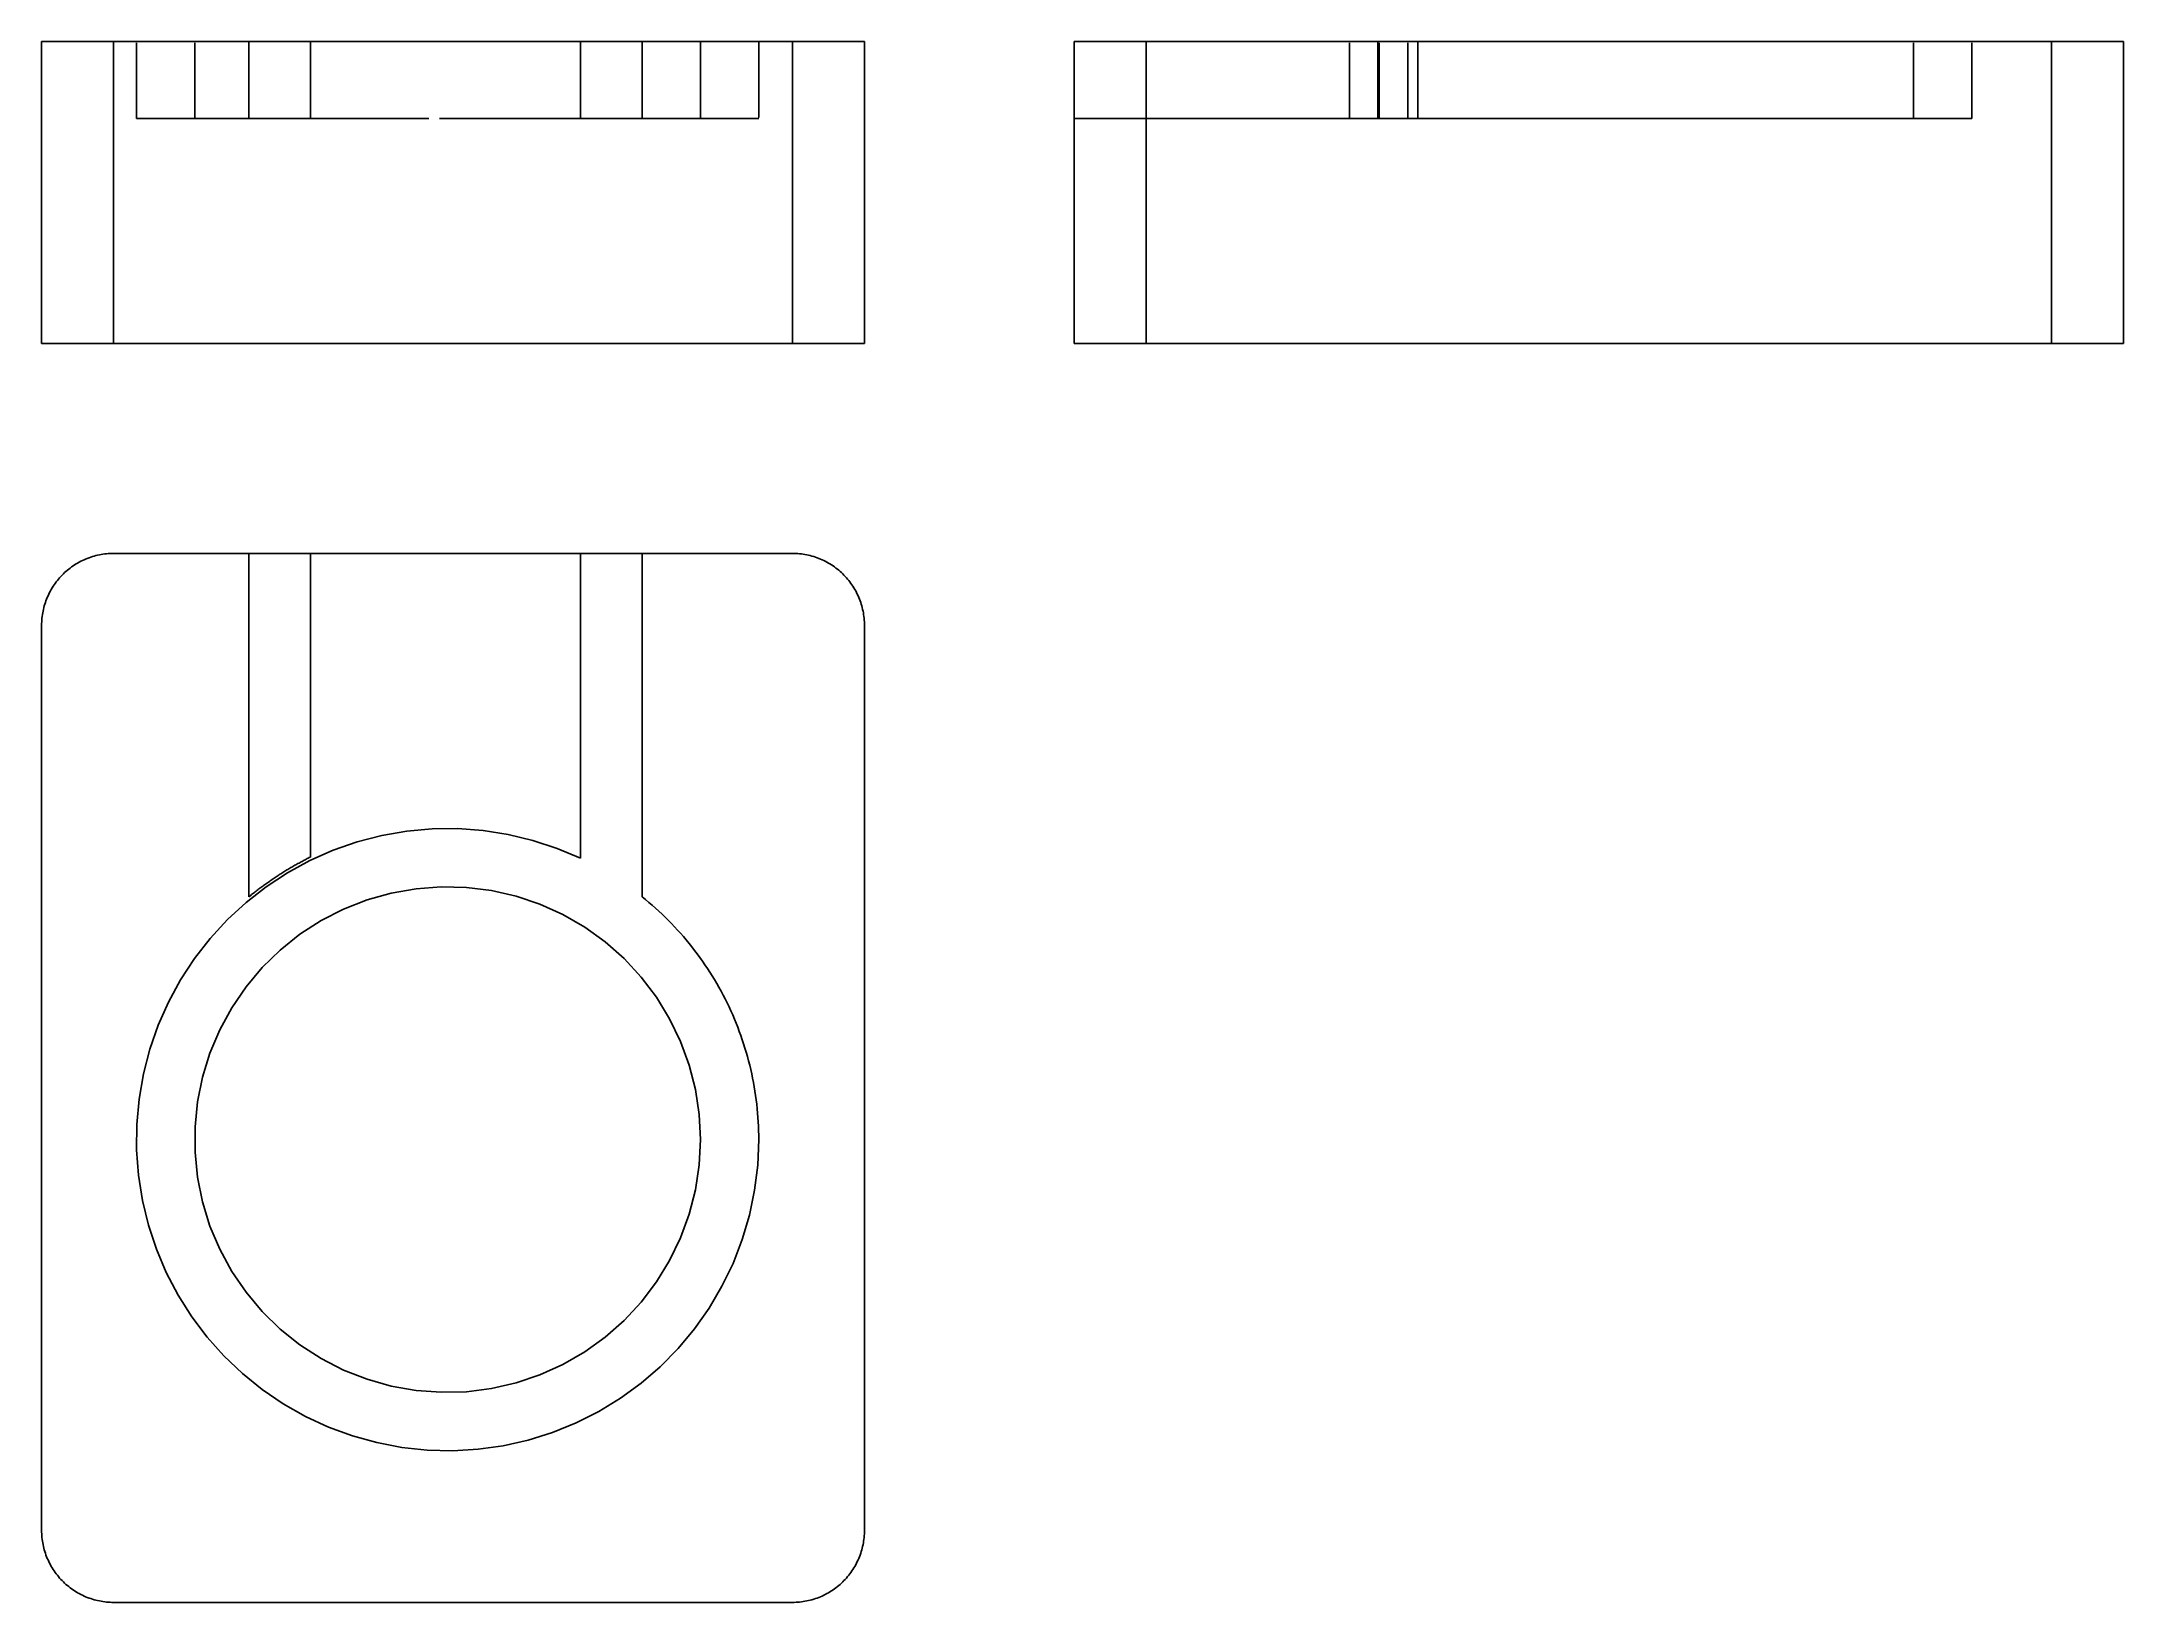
# Model space of a CAD drawing. Extents: x 0 to 2.75, y 0 to 2.06.
import ezdxf

# ---------------------------------------------------------------- set-up
doc = ezdxf.new("R2010")
doc.units = 0
doc.linetypes.add('HIDDEN', pattern=[0.069202, 0.046158, -0.023044])
for name, color, linetype in [('FRONT', 7, 'CONTINUOUS'), ('FRONT_HID', 7, 'HIDDEN'), ('LEFT', 7, 'CONTINUOUS'), ('LEFT_HID', 7, 'HIDDEN'), ('TOP', 7, 'CONTINUOUS'), ('TOP_HID', 7, 'HIDDEN')]:
    doc.layers.add(name, color=color, linetype=linetype)

msp = doc.modelspace()

# ---------------------------------------------------------------- linework, layer by layer
at = {"layer": 'FRONT'}
for p, q in [((0, 1.660855), (0, 2.059293)), ((0, 1.660855), (0, 2.059293)), ((0.094984, 2.059293), (0, 2.059293)), ((0.273438, 2.059293), (0.094984, 2.059293)), ((0.094984, 1.660855), (0.094984, 2.059293)), ((0.273437, 2.059293), (0.354523, 2.059293)), ((0.273438, 2.059293), (0.273438, 1.95773)), ((0.710938, 2.059293), (0.354523, 2.059293)), ((0.354523, 2.059293), (0.354523, 1.95773)), ((0.710938, 2.059293), (0.710938, 1.95773)), ((0.792188, 2.059293), (0.710938, 2.059293)), ((0.990543, 2.059293), (0.792188, 2.059293)), ((0.792188, 2.059293), (0.792188, 1.95773)), ((1.085526, 2.059293), (0.990543, 2.059293)), ((0.990543, 1.660855), (0.990543, 2.059293)), ((1.085526, 1.660855), (1.085526, 2.059293)), ((0.354523, 1.95773), (0.273438, 1.95773)), ((0.792188, 1.95773), (0.710938, 1.95773)), ((0.792188, 1.95773), (0.710938, 1.95773)), ((0.094984, 1.660855), (0, 1.660855)), ((0.990543, 1.660855), (0.094984, 1.660855)), ((1.085526, 1.660855), (0.990543, 1.660855))]:
    msp.add_line(p, q, dxfattribs=at)
at = {"layer": 'FRONT_HID', "linetype": 'HIDDEN'}
for p, q in [((0.094984, 2.059293), (0.990543, 2.059293)), ((0.710937, 2.059293), (0.125, 2.059293)), ((0.125, 2.059293), (0.946053, 2.059293)), ((0.125, 1.95773), (0.125, 2.059293)), ((0.710938, 2.059293), (0.201974, 2.059293)), ((0.201974, 2.059293), (0.869079, 2.059293)), ((0.201974, 1.95773), (0.201974, 2.059293)), ((0.946053, 2.059293), (0.792187, 2.059293)), ((0.869079, 2.059293), (0.792188, 2.059293)), ((0.869079, 2.059293), (0.869079, 1.95773)), ((0.946053, 2.059293), (0.946053, 1.95773)), ((0.710937, 1.95773), (0.125, 1.95773)), ((0.125, 1.95773), (0.946053, 1.95773)), ((0.710938, 1.95773), (0.201974, 1.95773)), ((0.201974, 1.95773), (0.869079, 1.95773)), ((0.273437, 1.95773), (0.354523, 1.95773)), ((0.351562, 1.95773), (0.273437, 1.95773)), ((0.273438, 1.95773), (0.351562, 1.95773)), ((0.792187, 1.95773), (0.710937, 1.95773)), ((0.710938, 1.95773), (0.78653, 1.95773)), ((0.789063, 1.95773), (0.710938, 1.95773)), ((0.710938, 1.95773), (0.78653, 1.95773)), ((0.78653, 1.95773), (0.792188, 1.95773)), ((0.78653, 1.95773), (0.789062, 1.95773)), ((0.946053, 1.95773), (0.792187, 1.95773)), ((0.869079, 1.95773), (0.792188, 1.95773))]:
    msp.add_line(p, q, dxfattribs=at)
at = {"layer": 'LEFT'}
for p, q in [((1.362336, 2.059293), (1.457319, 2.059293)), ((1.362336, 1.660855), (1.362336, 2.059293)), ((1.362336, 2.059293), (1.362336, 1.95773)), ((1.457319, 2.059293), (2.651398, 2.059293)), ((1.457319, 1.660855), (1.457319, 2.059293)), ((2.651398, 2.059293), (2.746382, 2.059293)), ((2.651398, 1.660855), (2.651398, 2.059293)), ((2.746382, 1.660855), (2.746382, 2.059293)), ((2.746382, 1.660855), (2.746382, 2.059293)), ((1.362336, 1.660855), (1.362336, 1.95773)), ((1.362336, 1.660855), (1.457319, 1.660855)), ((1.457319, 1.660855), (2.651398, 1.660855)), ((2.651398, 1.660855), (2.746382, 1.660855))]:
    msp.add_line(p, q, dxfattribs=at)
at = {"layer": 'LEFT_HID', "linetype": 'HIDDEN'}
for p, q in [((1.815372, 2.059293), (1.362336, 2.059293)), ((1.362336, 2.059293), (1.764609, 2.059293)), ((1.762993, 2.059293), (1.362336, 2.059293)), ((1.362336, 2.059293), (1.815461, 2.059293)), ((1.764609, 2.059293), (1.725247, 2.059293)), ((1.725247, 2.059293), (2.546299, 2.059293)), ((1.725247, 1.95773), (1.725247, 2.059293)), ((1.815461, 2.059293), (1.762993, 2.059293)), ((1.762993, 2.059293), (1.762993, 1.95773)), ((1.764609, 1.95773), (1.764609, 2.059293)), ((2.135773, 2.059293), (1.80222, 2.059293)), ((1.80222, 2.059293), (2.469326, 2.059293)), ((1.80222, 1.95773), (1.80222, 2.059293)), ((2.135773, 2.059293), (1.815372, 2.059293)), ((1.815372, 1.95773), (1.815372, 2.059293)), ((1.815461, 2.059293), (1.815461, 1.95773)), ((2.546299, 2.059293), (2.135773, 2.059293)), ((2.469326, 2.059293), (2.135773, 2.059293)), ((2.469326, 1.95773), (2.469326, 2.059293)), ((2.546299, 1.95773), (2.546299, 2.059293)), ((1.362336, 1.95773), (1.815461, 1.95773)), ((1.762993, 1.95773), (1.362336, 1.95773)), ((1.362336, 1.95773), (1.764609, 1.95773)), ((1.815372, 1.95773), (1.362336, 1.95773)), ((1.764609, 1.95773), (1.725247, 1.95773)), ((1.725247, 1.95773), (2.546299, 1.95773)), ((1.815461, 1.95773), (1.762993, 1.95773)), ((1.815372, 1.95773), (1.764609, 1.95773)), ((1.764609, 1.95773), (1.765296, 1.95773)), ((1.765296, 1.95773), (1.768586, 1.95773)), ((1.815461, 1.95773), (1.765296, 1.95773)), ((1.768586, 1.95773), (1.815461, 1.95773)), ((1.768586, 1.95773), (1.815461, 1.95773)), ((1.769819, 1.95773), (1.819984, 1.95773)), ((1.838898, 1.95773), (1.769819, 1.95773)), ((2.135773, 1.95773), (1.80222, 1.95773)), ((1.80222, 1.95773), (2.469326, 1.95773)), ((2.135773, 1.95773), (1.815372, 1.95773)), ((1.819901, 1.95773), (1.815372, 1.95773)), ((1.815461, 1.95773), (1.819901, 1.95773)), ((1.819984, 1.95773), (1.838898, 1.95773)), ((2.546299, 1.95773), (2.135773, 1.95773)), ((2.469326, 1.95773), (2.135773, 1.95773))]:
    msp.add_line(p, q, dxfattribs=at)
at = {"layer": 'TOP'}
for p, q in [((0.051651, 1.373586), (0.049557, 1.372479)), ((0.053772, 1.37464), (0.051651, 1.373586)), ((0.055918, 1.375641), (0.053772, 1.37464)), ((0.058089, 1.376588), (0.055918, 1.375641)), ((0.060282, 1.37748), (0.058089, 1.376588)), ((0.062497, 1.378318), (0.060282, 1.37748)), ((0.064733, 1.3791), (0.062497, 1.378318)), ((0.066987, 1.379826), (0.064733, 1.3791)), ((0.069258, 1.380496), (0.066987, 1.379826)), ((0.071546, 1.381109), (0.069258, 1.380496)), ((0.073848, 1.381665), (0.071546, 1.381109)), ((0.076163, 1.382163), (0.073848, 1.381665)), ((0.07849, 1.382603), (0.076163, 1.382163)), ((0.080827, 1.382985), (0.07849, 1.382603)), ((0.083173, 1.383309), (0.080827, 1.382985)), ((0.085526, 1.383574), (0.083173, 1.383309)), ((0.087885, 1.38378), (0.085526, 1.383574)), ((0.090249, 1.383928), (0.087885, 1.38378)), ((0.092616, 1.384017), (0.090249, 1.383928)), ((0.094984, 1.384046), (0.092616, 1.384017)), ((0.273438, 1.384046), (0.094984, 1.384046)), ((0.273438, 1.384046), (0.273438, 0.930921)), ((0.354523, 1.384046), (0.273438, 1.384046)), ((0.710938, 1.384046), (0.354523, 1.384046)), ((0.354523, 0.983388), (0.354523, 1.384046)), ((0.710938, 1.384046), (0.710938, 0.981773)), ((0.792188, 1.384046), (0.710938, 1.384046)), ((0.990543, 1.384046), (0.792188, 1.384046)), ((0.792188, 0.93101), (0.792188, 1.384046)), ((0.992911, 1.384017), (0.990543, 1.384046)), ((0.995277, 1.383928), (0.992911, 1.384017)), ((0.997641, 1.38378), (0.995277, 1.383928)), ((1, 1.383574), (0.997641, 1.38378)), ((1.002353, 1.383309), (1, 1.383574)), ((1.004699, 1.382985), (1.002353, 1.383309)), ((1.007036, 1.382603), (1.004699, 1.382985)), ((1.009363, 1.382163), (1.007036, 1.382603)), ((1.011679, 1.381665), (1.009363, 1.382163)), ((1.013981, 1.381109), (1.011679, 1.381665)), ((1.016268, 1.380496), (1.013981, 1.381109)), ((1.01854, 1.379826), (1.016268, 1.380496)), ((1.020794, 1.3791), (1.01854, 1.379826)), ((1.023029, 1.378318), (1.020794, 1.3791)), ((1.025244, 1.37748), (1.023029, 1.378318)), ((1.027438, 1.376588), (1.025244, 1.37748)), ((1.029608, 1.375641), (1.027438, 1.376588)), ((1.031755, 1.37464), (1.029608, 1.375641)), ((1.033875, 1.373586), (1.031755, 1.37464)), ((1.035969, 1.372479), (1.033875, 1.373586)), ((0.019269, 1.346414), (0.017863, 1.344509)), ((0.020722, 1.348284), (0.019269, 1.346414)), ((0.022222, 1.350117), (0.020722, 1.348284)), ((0.023767, 1.351912), (0.022222, 1.350117)), ((0.025356, 1.353668), (0.023767, 1.351912)), ((0.026988, 1.355384), (0.025356, 1.353668)), ((0.028663, 1.357058), (0.026988, 1.355384)), ((0.030378, 1.35869), (0.028663, 1.357058)), ((0.032134, 1.360279), (0.030378, 1.35869)), ((0.033929, 1.361824), (0.032134, 1.360279)), ((0.035762, 1.363324), (0.033929, 1.361824)), ((0.037632, 1.364777), (0.035762, 1.363324)), ((0.039538, 1.366183), (0.037632, 1.364777)), ((0.041477, 1.367542), (0.039538, 1.366183)), ((0.043451, 1.368851), (0.041477, 1.367542)), ((0.045456, 1.370111), (0.043451, 1.368851)), ((0.047492, 1.371321), (0.045456, 1.370111)), ((0.049557, 1.372479), (0.047492, 1.371321)), ((1.038035, 1.371321), (1.035969, 1.372479)), ((1.040071, 1.370111), (1.038035, 1.371321)), ((1.042076, 1.368851), (1.040071, 1.370111)), ((1.044049, 1.367542), (1.042076, 1.368851)), ((1.045989, 1.366183), (1.044049, 1.367542)), ((1.047894, 1.364777), (1.045989, 1.366183)), ((1.049764, 1.363324), (1.047894, 1.364777)), ((1.051597, 1.361824), (1.049764, 1.363324)), ((1.053392, 1.360279), (1.051597, 1.361824)), ((1.055148, 1.35869), (1.053392, 1.360279)), ((1.056864, 1.357058), (1.055148, 1.35869)), ((1.058538, 1.355384), (1.056864, 1.357058)), ((1.060171, 1.353668), (1.058538, 1.355384)), ((1.06176, 1.351912), (1.060171, 1.353668)), ((1.063304, 1.350117), (1.06176, 1.351912)), ((1.064804, 1.348284), (1.063304, 1.350117)), ((1.066257, 1.346414), (1.064804, 1.348284)), ((1.067664, 1.344509), (1.066257, 1.346414)), ((0.004946, 1.319313), (0.00422, 1.317059)), ((0.005728, 1.321549), (0.004946, 1.319313)), ((0.006566, 1.323764), (0.005728, 1.321549)), ((0.007458, 1.325957), (0.006566, 1.323764)), ((0.008405, 1.328128), (0.007458, 1.325957)), ((0.009406, 1.330274), (0.008405, 1.328128)), ((0.01046, 1.332395), (0.009406, 1.330274)), ((0.011567, 1.334489), (0.01046, 1.332395)), ((0.012725, 1.336554), (0.011567, 1.334489)), ((0.013935, 1.33859), (0.012725, 1.336554)), ((0.015195, 1.340595), (0.013935, 1.33859)), ((0.016504, 1.342569), (0.015195, 1.340595)), ((0.017863, 1.344509), (0.016504, 1.342569)), ((1.069022, 1.342569), (1.067664, 1.344509)), ((1.070331, 1.340595), (1.069022, 1.342569)), ((1.071591, 1.33859), (1.070331, 1.340595)), ((1.072801, 1.336554), (1.071591, 1.33859)), ((1.073959, 1.334489), (1.072801, 1.336554)), ((1.075066, 1.332395), (1.073959, 1.334489)), ((1.07612, 1.330274), (1.075066, 1.332395)), ((1.077121, 1.328128), (1.07612, 1.330274)), ((1.078068, 1.325957), (1.077121, 1.328128)), ((1.07896, 1.323764), (1.078068, 1.325957)), ((1.079798, 1.321549), (1.07896, 1.323764)), ((1.08058, 1.319313), (1.079798, 1.321549)), ((1.081306, 1.317059), (1.08058, 1.319313)), ((0.00003, 1.291431), (0, 1.289062)), ((0.000118, 1.293797), (0.00003, 1.291431)), ((0.000266, 1.296161), (0.000118, 1.293797)), ((0.000472, 1.29852), (0.000266, 1.296161)), ((0.000737, 1.300873), (0.000472, 1.29852)), ((0.001061, 1.303219), (0.000737, 1.300873)), ((0.001443, 1.305556), (0.001061, 1.303219)), ((0.001883, 1.307883), (0.001443, 1.305556)), ((0.002381, 1.310198), (0.001883, 1.307883)), ((0.002937, 1.3125), (0.002381, 1.310198)), ((0.00355, 1.314788), (0.002937, 1.3125)), ((0.00422, 1.317059), (0.00355, 1.314788)), ((1.081976, 1.314788), (1.081306, 1.317059)), ((1.082589, 1.3125), (1.081976, 1.314788)), ((1.083145, 1.310198), (1.082589, 1.3125)), ((1.083643, 1.307883), (1.083145, 1.310198)), ((1.084083, 1.305556), (1.083643, 1.307883)), ((1.084465, 1.303219), (1.084083, 1.305556)), ((1.084789, 1.300873), (1.084465, 1.303219)), ((1.085054, 1.29852), (1.084789, 1.300873)), ((1.085261, 1.296161), (1.085054, 1.29852)), ((1.085408, 1.293797), (1.085261, 1.296161)), ((1.085497, 1.291431), (1.085408, 1.293797)), ((1.085526, 1.289062), (1.085497, 1.291431)), ((0, 1.289062), (0, 0.094984)), ((1.085526, 0.094984), (1.085526, 1.289062)), ((0.481833, 1.017608), (0.448754, 1.01186)), ((0.515271, 1.020635), (0.481833, 1.017608)), ((0.548845, 1.020919), (0.515271, 1.020635)), ((0.582329, 1.018458), (0.548845, 1.020919)), ((0.615501, 1.01327), (0.582329, 1.018458)), ((0.384555, 0.992367), (0.353864, 0.978753)), ((0.416256, 1.003427), (0.384555, 0.992367)), ((0.448754, 1.01186), (0.416256, 1.003427)), ((0.648137, 1.005388), (0.615501, 1.01327)), ((0.680021, 0.994865), (0.648137, 1.005388)), ((0.710937, 0.981773), (0.680021, 0.994865)), ((0.324388, 0.962677), (0.296324, 0.944247)), ((0.314468, 0.960642), (0.315763, 0.961468)), ((0.315763, 0.961468), (0.317062, 0.962289)), ((0.317062, 0.962289), (0.318363, 0.963105)), ((0.318363, 0.963105), (0.319667, 0.963917)), ((0.319667, 0.963917), (0.320974, 0.964724)), ((0.320974, 0.964724), (0.322284, 0.965527)), ((0.322284, 0.965527), (0.323597, 0.966325)), ((0.323597, 0.966325), (0.324912, 0.967118)), ((0.353864, 0.978753), (0.324388, 0.962677)), ((0.324912, 0.967118), (0.32623, 0.967907)), ((0.32623, 0.967907), (0.327551, 0.968691)), ((0.327551, 0.968691), (0.328875, 0.969471)), ((0.328875, 0.969471), (0.330201, 0.970245)), ((0.330201, 0.970245), (0.33153, 0.971016)), ((0.33153, 0.971016), (0.332862, 0.971781)), ((0.332862, 0.971781), (0.334196, 0.972542)), ((0.334196, 0.972542), (0.335533, 0.973298)), ((0.335533, 0.973298), (0.336873, 0.97405)), ((0.336873, 0.97405), (0.338216, 0.974797)), ((0.338216, 0.974797), (0.339561, 0.975539)), ((0.339561, 0.975539), (0.340908, 0.976276)), ((0.340908, 0.976276), (0.342258, 0.977009)), ((0.342258, 0.977009), (0.343611, 0.977737)), ((0.343611, 0.977737), (0.344966, 0.97846)), ((0.344966, 0.97846), (0.346324, 0.979178)), ((0.346324, 0.979178), (0.347684, 0.979892)), ((0.347684, 0.979892), (0.349047, 0.980601)), ((0.349047, 0.980601), (0.350413, 0.981305)), ((0.350413, 0.981305), (0.35178, 0.982004)), ((0.35178, 0.982004), (0.35315, 0.982698)), ((0.35315, 0.982698), (0.354523, 0.983388)), ((0.296324, 0.944247), (0.269861, 0.923584)), ((0.275824, 0.932856), (0.277022, 0.933817)), ((0.277022, 0.933817), (0.278224, 0.934774)), ((0.278224, 0.934774), (0.279429, 0.935727)), ((0.279429, 0.935727), (0.280637, 0.936675)), ((0.280637, 0.936675), (0.281849, 0.937619)), ((0.281849, 0.937619), (0.283064, 0.938559)), ((0.283064, 0.938559), (0.284282, 0.939495)), ((0.284282, 0.939495), (0.285504, 0.940426)), ((0.285504, 0.940426), (0.286729, 0.941353)), ((0.286729, 0.941353), (0.287957, 0.942276)), ((0.287957, 0.942276), (0.289188, 0.943195)), ((0.289188, 0.943195), (0.290423, 0.944109)), ((0.290423, 0.944109), (0.29166, 0.945019)), ((0.29166, 0.945019), (0.292901, 0.945924)), ((0.292901, 0.945924), (0.294145, 0.946825)), ((0.294145, 0.946825), (0.295392, 0.947722)), ((0.295392, 0.947722), (0.296643, 0.948615)), ((0.296643, 0.948615), (0.297896, 0.949503)), ((0.297896, 0.949503), (0.299153, 0.950386)), ((0.299153, 0.950386), (0.300412, 0.951265)), ((0.300412, 0.951265), (0.301675, 0.95214)), ((0.301675, 0.95214), (0.302941, 0.953011)), ((0.302941, 0.953011), (0.30421, 0.953876)), ((0.30421, 0.953876), (0.305481, 0.954738)), ((0.305481, 0.954738), (0.306756, 0.955595)), ((0.306756, 0.955595), (0.308034, 0.956447)), ((0.308034, 0.956447), (0.309315, 0.957295)), ((0.309315, 0.957295), (0.310599, 0.958139)), ((0.310599, 0.958139), (0.311886, 0.958978)), ((0.311886, 0.958978), (0.313175, 0.959812)), ((0.313175, 0.959812), (0.314468, 0.960642)), ((0.461304, 0.935798), (0.429294, 0.926792)), ((0.494051, 0.941573), (0.461304, 0.935798)), ((0.527211, 0.944058), (0.494051, 0.941573)), ((0.560453, 0.943229), (0.527211, 0.944058)), ((0.593447, 0.939094), (0.560453, 0.943229)), ((0.625866, 0.931694), (0.593447, 0.939094)), ((0.269861, 0.923584), (0.245174, 0.900828)), ((0.273437, 0.930921), (0.274629, 0.931891)), ((0.274629, 0.931891), (0.275824, 0.932856)), ((0.39834, 0.914644), (0.36875, 0.899474)), ((0.429294, 0.926792), (0.39834, 0.914644)), ((0.657387, 0.921104), (0.625866, 0.931694)), ((0.687697, 0.907428), (0.657387, 0.921104)), ((0.716494, 0.890801), (0.687697, 0.907428)), ((0.796715, 0.92733), (0.792187, 0.93101)), ((0.80119, 0.923585), (0.796715, 0.92733)), ((0.805612, 0.919778), (0.80119, 0.923585)), ((0.809978, 0.915908), (0.805612, 0.919778)), ((0.81429, 0.911977), (0.809978, 0.915908)), ((0.818545, 0.907985), (0.81429, 0.911977)), ((0.822742, 0.903932), (0.818545, 0.907985)), ((0.245174, 0.900828), (0.222429, 0.876131)), ((0.340817, 0.881433), (0.314819, 0.8607)), ((0.36875, 0.899474), (0.340817, 0.881433)), ((0.743493, 0.871391), (0.716494, 0.890801)), ((0.826882, 0.899821), (0.822742, 0.903932)), ((0.830963, 0.895651), (0.826882, 0.899821)), ((0.834984, 0.891423), (0.830963, 0.895651)), ((0.838945, 0.887139), (0.834984, 0.891423)), ((0.842845, 0.882798), (0.838945, 0.887139)), ((0.846682, 0.878403), (0.842845, 0.882798)), ((0.222429, 0.876131), (0.201779, 0.849658)), ((0.314819, 0.8607), (0.291015, 0.837482)), ((0.768425, 0.849388), (0.743493, 0.871391)), ((0.850457, 0.873954), (0.846682, 0.878403)), ((0.854168, 0.869451), (0.850457, 0.873954)), ((0.857814, 0.864897), (0.854168, 0.869451)), ((0.861396, 0.86029), (0.857814, 0.864897)), ((0.864911, 0.855634), (0.861396, 0.86029)), ((0.86836, 0.850928), (0.864911, 0.855634)), ((0.201779, 0.849658), (0.183361, 0.821586)), ((0.291015, 0.837482), (0.269641, 0.812009)), ((0.791042, 0.825012), (0.768425, 0.849388)), ((0.81112, 0.798505), (0.791042, 0.825012)), ((0.871742, 0.846173), (0.86836, 0.850928)), ((0.875056, 0.841371), (0.871742, 0.846173)), ((0.878302, 0.836522), (0.875056, 0.841371)), ((0.881478, 0.831628), (0.878302, 0.836522)), ((0.884584, 0.826688), (0.881478, 0.831628)), ((0.88762, 0.821706), (0.884584, 0.826688)), ((0.183361, 0.821586), (0.167298, 0.792102)), ((0.269641, 0.812009), (0.250909, 0.784535)), ((0.828459, 0.770131), (0.81112, 0.798505)), ((0.890584, 0.81668), (0.88762, 0.821706)), ((0.893477, 0.811613), (0.890584, 0.81668)), ((0.896298, 0.806506), (0.893477, 0.811613)), ((0.899046, 0.801358), (0.896298, 0.806506)), ((0.90172, 0.796173), (0.899046, 0.801358)), ((0.167298, 0.792102), (0.153699, 0.761405)), ((0.250909, 0.784535), (0.235006, 0.755332)), ((0.842887, 0.740172), (0.828459, 0.770131)), ((0.90432, 0.79095), (0.90172, 0.796173)), ((0.906846, 0.78569), (0.90432, 0.79095)), ((0.909297, 0.780395), (0.906846, 0.78569)), ((0.911672, 0.775066), (0.909297, 0.780395)), ((0.913972, 0.769703), (0.911672, 0.775066)), ((0.916194, 0.764308), (0.913972, 0.769703)), ((0.153699, 0.761405), (0.142653, 0.729699)), ((0.235006, 0.755332), (0.222089, 0.72469)), ((0.91834, 0.758883), (0.916194, 0.764308)), ((0.920409, 0.753427), (0.91834, 0.758883)), ((0.9224, 0.747942), (0.920409, 0.753427)), ((0.924313, 0.74243), (0.9224, 0.747942)), ((0.926147, 0.736891), (0.924313, 0.74243)), ((0.142653, 0.729699), (0.134236, 0.697197)), ((0.222089, 0.72469), (0.212288, 0.692915)), ((0.85426, 0.708925), (0.842887, 0.740172)), ((0.927902, 0.731327), (0.926147, 0.736891)), ((0.929578, 0.725738), (0.927902, 0.731327)), ((0.931175, 0.720126), (0.929578, 0.725738)), ((0.932691, 0.714492), (0.931175, 0.720126)), ((0.934128, 0.708837), (0.932691, 0.714492)), ((0.134236, 0.697197), (0.128502, 0.664115)), ((0.212288, 0.692915), (0.205699, 0.660322)), ((0.862465, 0.676701), (0.85426, 0.708925)), ((0.935483, 0.703162), (0.934128, 0.708837)), ((0.936758, 0.697468), (0.935483, 0.703162)), ((0.937952, 0.691757), (0.936758, 0.697468)), ((0.939065, 0.686029), (0.937952, 0.691757)), ((0.128502, 0.664115), (0.125491, 0.630676)), ((0.205699, 0.660322), (0.202388, 0.627235)), ((0.867421, 0.64382), (0.862465, 0.676701)), ((0.940096, 0.680286), (0.939065, 0.686029)), ((0.941046, 0.67453), (0.940096, 0.680286)), ((0.941913, 0.66876), (0.941046, 0.67453)), ((0.942699, 0.662978), (0.941913, 0.66876)), ((0.943402, 0.657186), (0.942699, 0.662978)), ((0.869079, 0.610609), (0.867421, 0.64382)), ((0.944023, 0.651384), (0.943402, 0.657186)), ((0.944561, 0.645575), (0.944023, 0.651384)), ((0.945016, 0.639758), (0.944561, 0.645575)), ((0.945389, 0.633935), (0.945016, 0.639758)), ((0.94568, 0.628107), (0.945389, 0.633935)), ((0.125491, 0.630676), (0.125222, 0.597102)), ((0.202388, 0.627235), (0.202388, 0.593982)), ((0.867421, 0.577397), (0.869079, 0.610609)), ((0.94468, 0.577062), (0.946053, 0.610609)), ((0.945887, 0.622276), (0.94568, 0.628107)), ((0.946011, 0.616443), (0.945887, 0.622276)), ((0.946053, 0.610609), (0.946011, 0.616443)), ((0.125222, 0.597102), (0.127698, 0.563619)), ((0.202388, 0.593982), (0.205699, 0.560895)), ((0.862465, 0.544516), (0.867421, 0.577397)), ((0.94057, 0.54374), (0.94468, 0.577062)), ((0.127698, 0.563619), (0.132902, 0.53045)), ((0.205699, 0.560895), (0.212288, 0.528302)), ((0.132902, 0.53045), (0.140799, 0.497817)), ((0.212288, 0.528302), (0.222089, 0.496527)), ((0.85426, 0.512292), (0.862465, 0.544516)), ((0.933751, 0.510864), (0.94057, 0.54374)), ((0.140799, 0.497817), (0.151336, 0.465938)), ((0.222089, 0.496527), (0.235006, 0.465885)), ((0.842887, 0.481045), (0.85426, 0.512292)), ((0.924269, 0.478657), (0.933751, 0.510864)), ((0.828459, 0.451086), (0.842887, 0.481045)), ((0.912186, 0.447331), (0.924269, 0.478657)), ((0.151336, 0.465938), (0.164443, 0.435028)), ((0.235006, 0.465885), (0.250909, 0.436682)), ((0.81112, 0.422712), (0.828459, 0.451086)), ((0.897584, 0.417098), (0.912186, 0.447331)), ((0.164443, 0.435028), (0.180031, 0.405291)), ((0.250909, 0.436682), (0.269641, 0.409208)), ((0.791042, 0.396205), (0.81112, 0.422712)), ((0.88056, 0.388159), (0.897584, 0.417098)), ((0.180031, 0.405291), (0.197998, 0.376928)), ((0.269641, 0.409208), (0.291015, 0.383735)), ((0.768425, 0.371829), (0.791042, 0.396205)), ((0.861228, 0.360708), (0.88056, 0.388159)), ((0.197998, 0.376928), (0.218222, 0.350128)), ((0.291015, 0.383735), (0.314819, 0.360517)), ((0.314819, 0.360517), (0.340817, 0.339784)), ((0.743493, 0.349827), (0.768425, 0.371829)), ((0.839718, 0.334929), (0.861228, 0.360708)), ((0.218222, 0.350128), (0.240569, 0.32507)), ((0.340817, 0.339784), (0.36875, 0.321744)), ((0.687697, 0.313789), (0.716494, 0.330416)), ((0.716494, 0.330416), (0.743493, 0.349827)), ((0.816173, 0.310994), (0.839718, 0.334929)), ((0.240569, 0.32507), (0.264889, 0.301922)), ((0.36875, 0.321744), (0.39834, 0.306573)), ((0.39834, 0.306573), (0.429294, 0.294425)), ((0.657387, 0.300113), (0.687697, 0.313789)), ((0.790751, 0.289062), (0.816173, 0.310994)), ((0.264889, 0.301922), (0.291019, 0.280839)), ((0.291019, 0.280839), (0.318784, 0.261962)), ((0.429294, 0.294425), (0.461304, 0.285419)), ((0.461304, 0.285419), (0.494051, 0.279645)), ((0.494051, 0.279645), (0.527211, 0.27716)), ((0.527211, 0.27716), (0.560453, 0.277989)), ((0.560453, 0.277989), (0.593447, 0.282123)), ((0.593447, 0.282123), (0.625866, 0.289523)), ((0.625866, 0.289523), (0.657387, 0.300113)), ((0.763622, 0.269281), (0.790751, 0.289062)), ((0.318784, 0.261962), (0.347999, 0.245416)), ((0.704978, 0.236686), (0.734967, 0.251784)), ((0.734967, 0.251784), (0.763622, 0.269281)), ((0.347999, 0.245416), (0.378468, 0.231314)), ((0.378468, 0.231314), (0.409988, 0.219748)), ((0.409988, 0.219748), (0.442347, 0.210797)), ((0.641809, 0.214079), (0.673856, 0.22409)), ((0.673856, 0.22409), (0.704978, 0.236686)), ((0.442347, 0.210797), (0.47533, 0.20452)), ((0.47533, 0.20452), (0.508716, 0.200959)), ((0.508716, 0.200959), (0.54228, 0.200138)), ((0.54228, 0.200138), (0.5758, 0.202062)), ((0.5758, 0.202062), (0.60905, 0.20672)), ((0.60905, 0.20672), (0.641809, 0.214079)), ((0, 0.094984), (0.00003, 0.092616)), ((0.00003, 0.092616), (0.000118, 0.090249)), ((0.000118, 0.090249), (0.000266, 0.087885)), ((0.000266, 0.087885), (0.000472, 0.085526)), ((0.000472, 0.085526), (0.000737, 0.083173)), ((0.000737, 0.083173), (0.001061, 0.080827)), ((1.084465, 0.080827), (1.084789, 0.083173)), ((1.084789, 0.083173), (1.085054, 0.085526)), ((1.085054, 0.085526), (1.085261, 0.087885)), ((1.085261, 0.087885), (1.085408, 0.090249)), ((1.085408, 0.090249), (1.085497, 0.092616)), ((1.085497, 0.092616), (1.085526, 0.094984)), ((0.001061, 0.080827), (0.001443, 0.07849)), ((0.001443, 0.07849), (0.001883, 0.076163)), ((0.001883, 0.076163), (0.002381, 0.073848)), ((0.002381, 0.073848), (0.002937, 0.071546)), ((0.002937, 0.071546), (0.00355, 0.069258)), ((0.00355, 0.069258), (0.00422, 0.066987)), ((0.00422, 0.066987), (0.004946, 0.064733)), ((0.004946, 0.064733), (0.005728, 0.062497)), ((0.005728, 0.062497), (0.006566, 0.060282)), ((0.006566, 0.060282), (0.007458, 0.058089)), ((0.007458, 0.058089), (0.008405, 0.055918)), ((0.008405, 0.055918), (0.009406, 0.053772)), ((1.07612, 0.053772), (1.077121, 0.055918)), ((1.077121, 0.055918), (1.078068, 0.058089)), ((1.078068, 0.058089), (1.07896, 0.060282)), ((1.07896, 0.060282), (1.079798, 0.062497)), ((1.079798, 0.062497), (1.08058, 0.064733)), ((1.08058, 0.064733), (1.081306, 0.066987)), ((1.081306, 0.066987), (1.081976, 0.069258)), ((1.081976, 0.069258), (1.082589, 0.071546)), ((1.082589, 0.071546), (1.083145, 0.073848)), ((1.083145, 0.073848), (1.083643, 0.076163)), ((1.083643, 0.076163), (1.084083, 0.07849)), ((1.084083, 0.07849), (1.084465, 0.080827)), ((0.009406, 0.053772), (0.01046, 0.051651)), ((0.01046, 0.051651), (0.011567, 0.049557)), ((0.011567, 0.049557), (0.012725, 0.047492)), ((0.012725, 0.047492), (0.013935, 0.045456)), ((0.013935, 0.045456), (0.015195, 0.043451)), ((0.015195, 0.043451), (0.016504, 0.041477)), ((0.016504, 0.041477), (0.017863, 0.039538)), ((0.017863, 0.039538), (0.019269, 0.037632)), ((0.019269, 0.037632), (0.020722, 0.035762)), ((0.020722, 0.035762), (0.022222, 0.033929)), ((0.022222, 0.033929), (0.023767, 0.032134)), ((0.023767, 0.032134), (0.025356, 0.030378)), ((0.025356, 0.030378), (0.026988, 0.028663)), ((0.026988, 0.028663), (0.028663, 0.026988)), ((1.056864, 0.026988), (1.058538, 0.028663)), ((1.058538, 0.028663), (1.060171, 0.030378)), ((1.060171, 0.030378), (1.06176, 0.032134)), ((1.06176, 0.032134), (1.063304, 0.033929)), ((1.063304, 0.033929), (1.064804, 0.035762)), ((1.064804, 0.035762), (1.066257, 0.037632)), ((1.066257, 0.037632), (1.067664, 0.039538)), ((1.067664, 0.039538), (1.069022, 0.041477)), ((1.069022, 0.041477), (1.070331, 0.043451)), ((1.070331, 0.043451), (1.071591, 0.045456)), ((1.071591, 0.045456), (1.072801, 0.047492)), ((1.072801, 0.047492), (1.073959, 0.049557)), ((1.073959, 0.049557), (1.075066, 0.051651)), ((1.075066, 0.051651), (1.07612, 0.053772)), ((0.028663, 0.026988), (0.030378, 0.025356)), ((0.030378, 0.025356), (0.032134, 0.023767)), ((0.032134, 0.023767), (0.033929, 0.022222)), ((0.033929, 0.022222), (0.035762, 0.020722)), ((0.035762, 0.020722), (0.037632, 0.019269)), ((0.037632, 0.019269), (0.039538, 0.017863)), ((0.039538, 0.017863), (0.041477, 0.016504)), ((0.041477, 0.016504), (0.043451, 0.015195)), ((0.043451, 0.015195), (0.045456, 0.013935)), ((0.045456, 0.013935), (0.047492, 0.012725)), ((0.047492, 0.012725), (0.049557, 0.011567)), ((0.049557, 0.011567), (0.051651, 0.01046)), ((0.051651, 0.01046), (0.053772, 0.009406)), ((0.053772, 0.009406), (0.055918, 0.008405)), ((0.055918, 0.008405), (0.058089, 0.007458)), ((0.058089, 0.007458), (0.060282, 0.006566)), ((0.060282, 0.006566), (0.062497, 0.005728)), ((0.062497, 0.005728), (0.064733, 0.004946)), ((0.064733, 0.004946), (0.066987, 0.00422)), ((0.066987, 0.00422), (0.069258, 0.00355)), ((0.069258, 0.00355), (0.071546, 0.002937)), ((0.071546, 0.002937), (0.073848, 0.002381)), ((0.073848, 0.002381), (0.076163, 0.001883)), ((0.076163, 0.001883), (0.07849, 0.001443)), ((0.07849, 0.001443), (0.080827, 0.001061)), ((0.080827, 0.001061), (0.083173, 0.000737)), ((0.083173, 0.000737), (0.085526, 0.000472)), ((0.085526, 0.000472), (0.087885, 0.000266)), ((0.087885, 0.000266), (0.090249, 0.000118)), ((0.090249, 0.000118), (0.092616, 0.00003)), ((0.092616, 0.00003), (0.094984, 0)), ((0.094984, 0), (0.990543, 0)), ((0.990543, 0), (0.992911, 0.00003)), ((0.992911, 0.00003), (0.995277, 0.000118)), ((0.995277, 0.000118), (0.997641, 0.000266)), ((0.997641, 0.000266), (1, 0.000472)), ((1, 0.000472), (1.002353, 0.000737)), ((1.002353, 0.000737), (1.004699, 0.001061)), ((1.004699, 0.001061), (1.007036, 0.001443)), ((1.007036, 0.001443), (1.009363, 0.001883)), ((1.009363, 0.001883), (1.011679, 0.002381)), ((1.011679, 0.002381), (1.013981, 0.002937)), ((1.013981, 0.002937), (1.016268, 0.00355)), ((1.016268, 0.00355), (1.01854, 0.00422)), ((1.01854, 0.00422), (1.020794, 0.004946)), ((1.020794, 0.004946), (1.023029, 0.005728)), ((1.023029, 0.005728), (1.025244, 0.006566)), ((1.025244, 0.006566), (1.027438, 0.007458)), ((1.027438, 0.007458), (1.029608, 0.008405)), ((1.029608, 0.008405), (1.031755, 0.009406)), ((1.031755, 0.009406), (1.033875, 0.01046)), ((1.033875, 0.01046), (1.035969, 0.011567)), ((1.035969, 0.011567), (1.038035, 0.012725)), ((1.038035, 0.012725), (1.040071, 0.013935)), ((1.040071, 0.013935), (1.042076, 0.015195)), ((1.042076, 0.015195), (1.044049, 0.016504)), ((1.044049, 0.016504), (1.045989, 0.017863)), ((1.045989, 0.017863), (1.047894, 0.019269)), ((1.047894, 0.019269), (1.049764, 0.020722)), ((1.049764, 0.020722), (1.051597, 0.022222)), ((1.051597, 0.022222), (1.053392, 0.023767)), ((1.053392, 0.023767), (1.055148, 0.025356)), ((1.055148, 0.025356), (1.056864, 0.026988))]:
    msp.add_line(p, q, dxfattribs=at)
at = {"layer": 'TOP_HID', "linetype": 'HIDDEN'}
msp.add_line((0.990543, 1.384046), (0.094984, 1.384046), dxfattribs=at)

doc.saveas('drawing.dxf')
